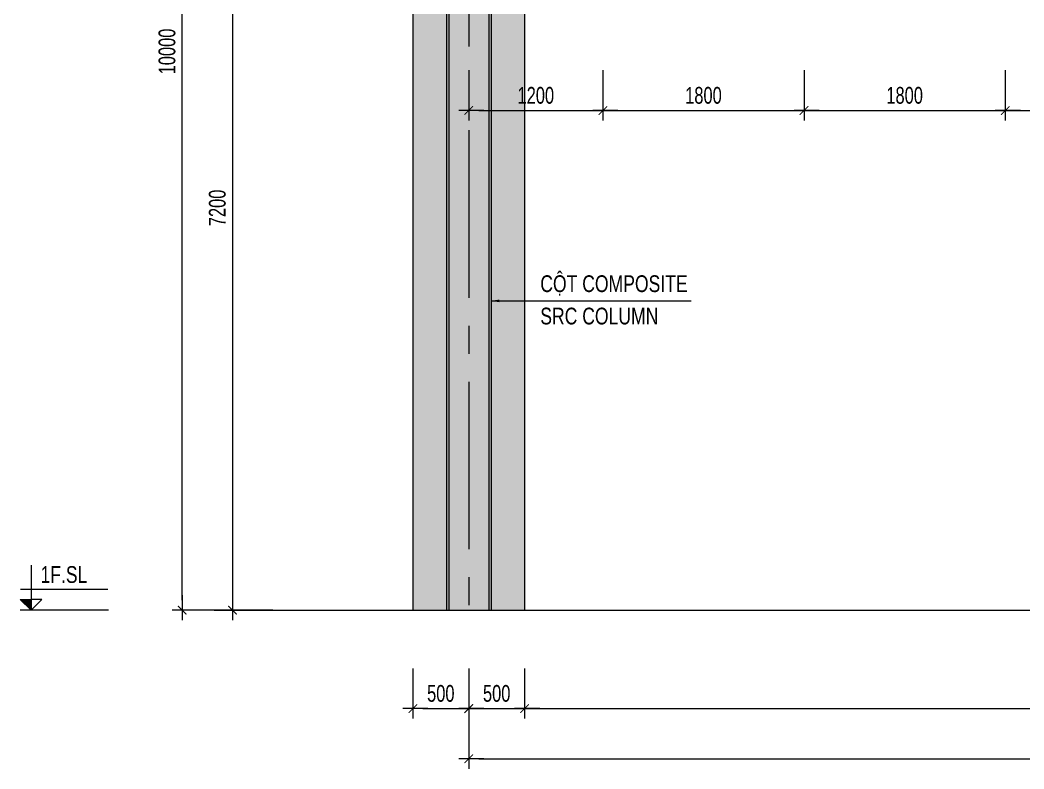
# Model space of a CAD drawing. Header units: millimetres. Extents: x 84463 to 294191, y -61495 to 44118.
# Drawn here: x 254111 to 263092, y 7124 to 13826 of the extents above; entities that cross this region are included whole.
import ezdxf

# ---------------------------------------------------------------- set-up
doc = ezdxf.new("R2010")
doc.units = ezdxf.units.MM
doc.linetypes.add('CENTER2', pattern=[1.125, 0.75, -0.125, 0.125, -0.125])
for name, color, linetype, lineweight in [('NDC_S-ANNO', 7, 'Continuous', 20), ('NDC_S-DIMS', 1, 'Continuous', 15), ('NDC_S-TEXT-SYMB', 7, 'Continuous', 20), ('NDC_S-TEXT-VIE', 7, 'Continuous', 20), ('NDC_S_ANNO', 7, 'Continuous', 20), ('NDC_S_AXIS', 5, 'CENTER2', 13), ('NDC_S_CONTINUOUS', 3, 'Continuous', 20), ('NDC_S_DIM', 1, 'Continuous', 15), ('NDC_S_ENG TEXT', 2, 'Continuous', 20), ('NDC_S_HATCH MATERIAL', 8, 'Continuous', 13), ('NDC_S_TEXT SYMBOL', 7, 'Continuous', 20)]:
    doc.layers.add(name, color=color, linetype=linetype, lineweight=lineweight)
doc.styles.add('NDC_ANNO', font='', dxfattribs={"width": 0.8})
doc.styles.add('NDC_DIM', font='', dxfattribs={"width": 0.75})
doc.styles.add('NDC_VIE TXT', font='arial.ttf', dxfattribs={"width": 0.8})
doc.styles.get('NDC_ANNO').set_extended_font_data('Dotum')
doc.styles.get('NDC_DIM').set_extended_font_data('Dotum')
doc.dimstyles.new('NDC_dim_50', dxfattribs={"dimscale": 50, "dimtxt": 2.5, "dimasz": 1.5, "dimexe": 1.5, "dimexo": 2.5, "dimgap": 1, "dimtad": 1, "dimdec": 0, "dimrnd": 0.001, "dimzin": 0, "dimdsep": 46, "dimtxsty": 'NDC_DIM', "dimblk": 'DIMMARK', "dimcen": 0, "dimdle": 1.2, "dimclrd": 256, "dimclre": 256, "dimclrt": 3, "dimadec": 0, "dimazin": 0, "dimtfac": 1, "dimtdec": 0, "dimtix": 1, "dimtofl": 0, "dimtmove": 2, "dimatfit": 3, "dimfxl": 6, "dimfxlon": 1, "dimtolj": 1, "dimtzin": 0, "dimlwd": -1, "dimlwe": -1, "dimarcsym": 0})
doc.dimstyles.new('NDC_dim_60', dxfattribs={"dimscale": 60, "dimtxt": 2.5, "dimasz": 1.5, "dimexe": 1.5, "dimexo": 2.5, "dimgap": 1, "dimtad": 1, "dimdec": 0, "dimrnd": 0.001, "dimzin": 0, "dimdsep": 46, "dimtxsty": 'NDC_DIM', "dimblk": 'DIMMARK', "dimcen": 0, "dimdle": 1.2, "dimclrd": 256, "dimclre": 256, "dimclrt": 3, "dimadec": 0, "dimazin": 0, "dimtfac": 1, "dimtdec": 0, "dimtix": 1, "dimtofl": 0, "dimtmove": 2, "dimatfit": 3, "dimfxl": 6, "dimfxlon": 1, "dimtolj": 1, "dimtzin": 0, "dimlwd": -1, "dimlwe": -1, "dimarcsym": 0})

# ---------------------------------------------------------------- blocks, each defined once
blk = doc.blocks.new('DIMMARK')
at = {"layer": 'NDC_S_DIM', "color": 1}
blk.add_line((-1.5, 0), (1, 0), dxfattribs=at)
at = {"layer": 'NDC_S_DIM', "color": 2, "const_width": 0.1}
blk.add_lwpolyline([(-0.424, -0.424), (0.424, 0.424)], dxfattribs=at)
blk = doc.blocks.new('*D110')
at = {"layer": 'Defpoints', "color": 0, "transparency": 16777216}
for p in [(257625.2, 8544.8), (258125.2, 8544.8), (258125.2, 7663.9)]:
    blk.add_point(p, dxfattribs=at)
at = {"layer": 'NDC_S_DIM', "transparency": 16777216}
for p, q in [((257625.2, 8023.9), (257625.2, 7573.9)), ((258125.2, 8023.9), (258125.2, 7573.9)), ((257715.2, 7663.9), (258035.2, 7663.9))]:
    blk.add_line(p, q, dxfattribs=at)
at = {"layer": 'NDC_S_DIM', "transparency": 16777216, "xscale": 90, "yscale": 90, "zscale": 90, "rotation": 180}
blk.add_blockref('DIMMARK', (257625.2, 7663.9), dxfattribs=at)
at = {"layer": 'NDC_S_DIM', "transparency": 16777216, "xscale": 90, "yscale": 90, "zscale": 90}
blk.add_blockref('DIMMARK', (258125.2, 7663.9), dxfattribs=at)
at = {"layer": 'NDC_S_DIM', "color": 3, "transparency": 16777216, "insert": (257875.2, 7799), "char_height": 150, "attachment_point": 5, "style": 'NDC_DIM'}
blk.add_mtext('\\A1;500', dxfattribs=at)
blk = doc.blocks.new('*D111')
at = {"layer": 'Defpoints', "color": 0, "transparency": 16777216}
for p in [(258125.2, 8544.8), (258625.2, 8544.8), (258625.2, 7663.9)]:
    blk.add_point(p, dxfattribs=at)
at = {"layer": 'NDC_S_DIM', "transparency": 16777216}
for p, q in [((258125.2, 8023.9), (258125.2, 7573.9)), ((258625.2, 8023.9), (258625.2, 7573.9)), ((258215.2, 7663.9), (258535.2, 7663.9))]:
    blk.add_line(p, q, dxfattribs=at)
at = {"layer": 'NDC_S_DIM', "transparency": 16777216, "xscale": 90, "yscale": 90, "zscale": 90, "rotation": 180}
blk.add_blockref('DIMMARK', (258125.2, 7663.9), dxfattribs=at)
at = {"layer": 'NDC_S_DIM', "transparency": 16777216, "xscale": 90, "yscale": 90, "zscale": 90}
blk.add_blockref('DIMMARK', (258625.2, 7663.9), dxfattribs=at)
at = {"layer": 'NDC_S_DIM', "color": 3, "transparency": 16777216, "insert": (258375.2, 7799), "char_height": 150, "attachment_point": 5, "style": 'NDC_DIM'}
blk.add_mtext('\\A1;500', dxfattribs=at)
blk = doc.blocks.new('*D112')
at = {"layer": 'Defpoints', "color": 0, "transparency": 16777216}
for p in [(258625.2, 8544.8), (286125.2, 8544.8), (286125.2, 7663.9)]:
    blk.add_point(p, dxfattribs=at)
at = {"layer": 'NDC_S_DIM', "transparency": 16777216}
for p, q in [((258625.2, 8023.9), (258625.2, 7573.9)), ((286125.2, 8023.9), (286125.2, 7573.9)), ((258715.2, 7663.9), (286035.2, 7663.9))]:
    blk.add_line(p, q, dxfattribs=at)
at = {"layer": 'NDC_S_DIM', "transparency": 16777216, "xscale": 90, "yscale": 90, "zscale": 90, "rotation": 180}
blk.add_blockref('DIMMARK', (258625.2, 7663.9), dxfattribs=at)
at = {"layer": 'NDC_S_DIM', "transparency": 16777216, "xscale": 90, "yscale": 90, "zscale": 90}
blk.add_blockref('DIMMARK', (286125.2, 7663.9), dxfattribs=at)
at = {"layer": 'NDC_S_DIM', "color": 3, "transparency": 16777216, "insert": (272375.2, 7799), "char_height": 150, "attachment_point": 5, "style": 'NDC_DIM'}
blk.add_mtext('\\A1;27500', dxfattribs=at)
blk = doc.blocks.new('*D115')
at = {"layer": 'Defpoints', "color": 0, "transparency": 16777216}
for p in [(258125.2, 8544.8), (286725.2, 8544.8), (286725.2, 7213.9)]:
    blk.add_point(p, dxfattribs=at)
at = {"layer": 'NDC_S_DIM', "transparency": 16777216}
for p, q in [((258125.2, 7573.9), (258125.2, 7123.9)), ((286725.2, 7573.9), (286725.2, 7123.9)), ((258215.2, 7213.9), (286635.2, 7213.9))]:
    blk.add_line(p, q, dxfattribs=at)
at = {"layer": 'NDC_S_DIM', "transparency": 16777216, "xscale": 90, "yscale": 90, "zscale": 90, "rotation": 180}
blk.add_blockref('DIMMARK', (258125.2, 7213.9), dxfattribs=at)
at = {"layer": 'NDC_S_DIM', "transparency": 16777216, "xscale": 90, "yscale": 90, "zscale": 90}
blk.add_blockref('DIMMARK', (286725.2, 7213.9), dxfattribs=at)
at = {"layer": 'NDC_S_DIM', "color": 3, "transparency": 16777216, "insert": (272425.2, 7349), "char_height": 150, "attachment_point": 5, "style": 'NDC_DIM'}
blk.add_mtext('\\A1;28600', dxfattribs=at)
blk = doc.blocks.new('*D137')
at = {"layer": 'Defpoints', "color": 0, "transparency": 16777216}
for p in [(256807.5, 15744.8), (256011.3, 8544.8), (256807.5, 8544.8)]:
    blk.add_point(p, dxfattribs=at)
at = {"layer": 'NDC_S_DIM', "transparency": 16777216}
for p, q in [((256371.3, 15744.8), (255921.3, 15744.8)), ((256011.3, 15654.8), (256011.3, 8634.8)), ((256371.3, 8544.8), (255921.3, 8544.8))]:
    blk.add_line(p, q, dxfattribs=at)
at = {"layer": 'NDC_S_DIM', "transparency": 16777216, "xscale": 90, "yscale": 90, "zscale": 90}
for p, rotation in [((256011.3, 15744.8), 90), ((256011.3, 8544.8), 270)]:
    blk.add_blockref('DIMMARK', p, dxfattribs=dict(at, rotation=rotation))
at = {"layer": 'NDC_S_DIM', "color": 3, "transparency": 16777216, "insert": (255876.2, 12144.8), "char_height": 150, "attachment_point": 5, "rotation": 90, "style": 'NDC_DIM'}
blk.add_mtext('\\A1;7200', dxfattribs=at)
blk = doc.blocks.new('*D138')
at = {"layer": 'Defpoints', "color": 0, "transparency": 16777216}
for p in [(255561.3, 18544.8), (256807.5, 18544.8), (256807.5, 8544.8)]:
    blk.add_point(p, dxfattribs=at)
at = {"layer": 'NDC_S_DIM', "transparency": 16777216}
for p, q in [((255921.3, 18544.8), (255471.3, 18544.8)), ((255561.3, 8634.8), (255561.3, 18454.8)), ((255921.3, 8544.8), (255471.3, 8544.8))]:
    blk.add_line(p, q, dxfattribs=at)
at = {"layer": 'NDC_S_DIM', "transparency": 16777216, "xscale": 90, "yscale": 90, "zscale": 90}
for p, rotation in [((255561.3, 18544.8), 90), ((255561.3, 8544.8), 270)]:
    blk.add_blockref('DIMMARK', p, dxfattribs=dict(at, rotation=rotation))
at = {"layer": 'NDC_S_DIM', "color": 3, "transparency": 16777216, "insert": (255426.2, 13544.8), "char_height": 150, "attachment_point": 5, "rotation": 90, "style": 'NDC_DIM'}
blk.add_mtext('\\A1;10000', dxfattribs=at)
blk = doc.blocks.new('kata_block_CT')
at = {"layer": 'NDC_S_ANNO'}
blk.add_hatch(color=3, dxfattribs=at).paths.add_polyline_path([(0, 1.6), (-1.61, 1.6), (0, 0)])
at = {"layer": 'NDC_S_ANNO', "ltscale": 50}
h = blk.add_hatch(dxfattribs=at)
h.set_pattern_fill('ANSI31', color=256, scale=1.406, style=0)
h.paths.add_polyline_path([(0, 1.6), (0, 0), (1.61, 1.6)])
for p, q in [((-1.59, 3.14), (11.47, 3.14)), ((11.56, 0), (-1.64, 0))]:
    blk.add_line(p, q, dxfattribs=at)
for points in [[(0, 6.69), (0, 0)], [(0, 0), (-1.61, 1.6), (0, 1.6)], [(0, 0), (1.61, 1.6), (0, 1.6)]]:
    blk.add_lwpolyline(points, dxfattribs=at)
at = {"layer": 'NDC_S_ANNO', "color": 8, "ltscale": 50}
blk.add_lwpolyline([(0, 0), (-1.61, 1.6), (0, 1.6)], dxfattribs=at)
at = {"layer": 'NDC_S_TEXT SYMBOL', "color": 3, "style": 'NDC_ANNO', "width": 0.8}
blk.add_attdef('CT', (1.41, 4.07), '', height=2.5, dxfattribs=at)
blk = doc.blocks.new('*D139')
at = {"layer": 'Defpoints', "color": 0, "transparency": 16777216}
for p in [(258125.2, 13579.7), (259325.2, 13579.7), (259325.2, 13016.3)]:
    blk.add_point(p, dxfattribs=at)
at = {"layer": 'NDC_S_DIM', "transparency": 16777216}
for p, q in [((258125.2, 13376.3), (258125.2, 12926.3)), ((259325.2, 13376.3), (259325.2, 12926.3)), ((258215.2, 13016.3), (259235.2, 13016.3))]:
    blk.add_line(p, q, dxfattribs=at)
at = {"layer": 'NDC_S_DIM', "transparency": 16777216, "xscale": 90, "yscale": 90, "zscale": 90, "rotation": 180}
blk.add_blockref('DIMMARK', (258125.2, 13016.3), dxfattribs=at)
at = {"layer": 'NDC_S_DIM', "transparency": 16777216, "xscale": 90, "yscale": 90, "zscale": 90}
blk.add_blockref('DIMMARK', (259325.2, 13016.3), dxfattribs=at)
at = {"layer": 'NDC_S_DIM', "color": 3, "transparency": 16777216, "insert": (258725.2, 13151.4), "char_height": 150, "attachment_point": 5, "style": 'NDC_DIM'}
blk.add_mtext('\\A1;1200', dxfattribs=at)
blk = doc.blocks.new('*D140')
at = {"layer": 'Defpoints', "color": 0, "transparency": 16777216}
for p in [(259325.2, 13579.7), (261125.2, 13579.7), (261125.2, 13016.3)]:
    blk.add_point(p, dxfattribs=at)
at = {"layer": 'NDC_S_DIM', "transparency": 16777216}
for p, q in [((259325.2, 13376.3), (259325.2, 12926.3)), ((261125.2, 13376.3), (261125.2, 12926.3)), ((259415.2, 13016.3), (261035.2, 13016.3))]:
    blk.add_line(p, q, dxfattribs=at)
at = {"layer": 'NDC_S_DIM', "transparency": 16777216, "xscale": 90, "yscale": 90, "zscale": 90, "rotation": 180}
blk.add_blockref('DIMMARK', (259325.2, 13016.3), dxfattribs=at)
at = {"layer": 'NDC_S_DIM', "transparency": 16777216, "xscale": 90, "yscale": 90, "zscale": 90}
blk.add_blockref('DIMMARK', (261125.2, 13016.3), dxfattribs=at)
at = {"layer": 'NDC_S_DIM', "color": 3, "transparency": 16777216, "insert": (260225.2, 13151.4), "char_height": 150, "attachment_point": 5, "style": 'NDC_DIM'}
blk.add_mtext('\\A1;1800', dxfattribs=at)
blk = doc.blocks.new('*D141')
at = {"layer": 'Defpoints', "color": 0, "transparency": 16777216}
for p in [(261125.2, 13579.7), (262925.2, 13579.7), (262925.2, 13016.3)]:
    blk.add_point(p, dxfattribs=at)
at = {"layer": 'NDC_S_DIM', "transparency": 16777216}
for p, q in [((261125.2, 13376.3), (261125.2, 12926.3)), ((262925.2, 13376.3), (262925.2, 12926.3)), ((261215.2, 13016.3), (262835.2, 13016.3))]:
    blk.add_line(p, q, dxfattribs=at)
at = {"layer": 'NDC_S_DIM', "transparency": 16777216, "xscale": 90, "yscale": 90, "zscale": 90, "rotation": 180}
blk.add_blockref('DIMMARK', (261125.2, 13016.3), dxfattribs=at)
at = {"layer": 'NDC_S_DIM', "transparency": 16777216, "xscale": 90, "yscale": 90, "zscale": 90}
blk.add_blockref('DIMMARK', (262925.2, 13016.3), dxfattribs=at)
at = {"layer": 'NDC_S_DIM', "color": 3, "transparency": 16777216, "insert": (262025.2, 13151.4), "char_height": 150, "attachment_point": 5, "style": 'NDC_DIM'}
blk.add_mtext('\\A1;1800', dxfattribs=at)
blk = doc.blocks.new('*D142')
at = {"layer": 'Defpoints', "color": 0, "transparency": 16777216}
for p in [(262925.2, 13579.7), (264725.2, 13579.7), (264725.2, 13016.3)]:
    blk.add_point(p, dxfattribs=at)
at = {"layer": 'NDC_S_DIM', "transparency": 16777216}
for p, q in [((262925.2, 13376.3), (262925.2, 12926.3)), ((264725.2, 13376.3), (264725.2, 12926.3)), ((263015.2, 13016.3), (264635.2, 13016.3))]:
    blk.add_line(p, q, dxfattribs=at)
at = {"layer": 'NDC_S_DIM', "transparency": 16777216, "xscale": 90, "yscale": 90, "zscale": 90, "rotation": 180}
blk.add_blockref('DIMMARK', (262925.2, 13016.3), dxfattribs=at)
at = {"layer": 'NDC_S_DIM', "transparency": 16777216, "xscale": 90, "yscale": 90, "zscale": 90}
blk.add_blockref('DIMMARK', (264725.2, 13016.3), dxfattribs=at)
at = {"layer": 'NDC_S_DIM', "color": 3, "transparency": 16777216, "insert": (263825.2, 13151.4), "char_height": 150, "attachment_point": 5, "style": 'NDC_DIM'}
blk.add_mtext('\\A1;1800', dxfattribs=at)

msp = doc.modelspace()

# ---------------------------------------------------------------- hatches: boundary and pattern name
at = {"layer": 'NDC_S_HATCH MATERIAL'}
h = msp.add_hatch(dxfattribs=at)
h.set_pattern_fill('BT-01', color=256, scale=80, pattern_type=2)
h.set_pattern_definition([(50, (161476.17, 110514.2), (573.8081, -50.2017), [60, -660]), (355, (161476.2, 110514.2), (-111.001, 601.7537), [48, -528]), (100.4514, (161524, 110510), (462.8075, 551.5516), [50.9922, -560.9137]), (46.1842, (161476.2, 110674.2), (853.793, -132.4152), [90, -990]), (96.6356, (161547.3, 110663.14), (747.73, 779.2943), [76.488, -841.3704]), (351.1842, (161476.2, 110674.2), (747.7296, 779.295), [72, -792]), (21, (161556.17, 110634.2), (477.5256, -322.0951), [60, -660]), (326, (161556.2, 110634.2), (194.6523, 580.12), [48, -528]), (71.4514, (161595.97, 110607.34), (672.178, 258.0244), [50.9922, -560.9137]), (37.5, (161476.17, 110514.18), (9.72788, 266.31508), [0, -521.6, 0, -536, 0, -530]), (7.5, (161476.17, 110514.18), (210.45563, 315.52937), [0, -305.6, 0, -509.6, 0, -202]), (327.5, (161297.77, 110514.18), (427.05795, -18.0439), [0, -200, 0, -624, 0, -828]), (317.5, (161217.77, 110514.18), (466.5489, 80.084), [0, -260, 0, -414.4, 0, -588]), (45, (161476.17, 110514.18), (-240.4163, 240.4163), []), (45, (161476.17, 110612.18), (-240.4163, 240.4163), [])])
h.paths.add_polyline_path([(258625.2, 21839.4), (258225.2, 21839.4), (258225.2, 21639.4), (258025.2, 22039.4), (258025.2, 21839.4), (257625.2, 21839.4), (257625.2, 8544.8), (258625.2, 8544.8)])

# ---------------------------------------------------------------- linework, layer by layer
at = {"layer": 'NDC_S_AXIS', "ltscale": 2000}
msp.add_line((258125.2, 21839.4), (258125.2, 8544.8), dxfattribs=at)
at = {"layer": 'NDC_S_CONTINUOUS'}
for p, q in [((257625.2, 21839.4), (257625.2, 8544.8)), ((258625.2, 21839.4), (258625.2, 8544.8))]:
    msp.add_line(p, q, dxfattribs=at)
at = {"layer": 'NDC_S_ENG TEXT', "ltscale": 2000}
for p, q in [((257925.2, 19544.8), (257925.2, 8544.8)), ((257946.2, 19544.8), (257946.2, 8544.8)), ((258304.2, 19544.8), (258304.2, 8544.8)), ((258325.2, 19544.8), (258325.2, 8544.8))]:
    msp.add_line(p, q, dxfattribs=at)
at = {"layer": 'NDC_S_HATCH MATERIAL'}
msp.add_line((255848.1, 8544.8), (291218.8, 8544.8), dxfattribs=at)

# ---------------------------------------------------------------- block references
at = {"layer": 'NDC_S-ANNO'}
ref = msp.add_blockref('kata_block_CT', (254209.5, 8544.8), dxfattribs=dict(at, xscale=60, yscale=60, zscale=60))
ref.add_attrib('CT', '1F.SL', (254294, 8788.9), dxfattribs={"layer": 'NDC_S-TEXT-SYMB', "color": 3, "height": 150, "style": 'NDC_ANNO', "width": 0.8})

# ---------------------------------------------------------------- texts
at = {"layer": 'NDC_S-TEXT-VIE', "style": 'NDC_VIE TXT', "width": 0.75}
for s, p in [('CỘT COMPOSITE', (258765.2, 11391.7)), ('SRC COLUMN', (258765.2, 11102))]:
    msp.add_text(s, height=150, dxfattribs=at).set_placement(p)

# ---------------------------------------------------------------- dimensions: what is measured, and where the dimension line sits
at = {"layer": 'NDC_S_DIM'}
for base, p1, p2, picture, middle in [((255561.3, 18544.8), (256807.5, 8544.8), (256807.5, 18544.8), '*D138', (255426.2, 13544.8)), ((256011.3, 8544.8), (256807.5, 15744.8), (256807.5, 8544.8), '*D137', (255876.2, 12144.8))]:
    dim = msp.add_linear_dim(base=base, p1=p1, p2=p2, angle=90, dimstyle='NDC_dim_60', dxfattribs=at)
    dim.commit()
    dim.dimension.update_dxf_attribs({"geometry": picture, "text_midpoint": middle})
for base, p1, p2, picture, middle in [((259325.2, 13016.3), (258125.2, 13579.7), (259325.2, 13579.7), '*D139', (258725.2, 13151.4)), ((261125.2, 13016.3), (259325.2, 13579.7), (261125.2, 13579.7), '*D140', (260225.2, 13151.4)), ((262925.2, 13016.3), (261125.2, 13579.7), (262925.2, 13579.7), '*D141', (262025.2, 13151.4)), ((264725.2, 13016.3), (262925.2, 13579.7), (264725.2, 13579.7), '*D142', (263825.2, 13151.4)), ((258125.2, 7663.9), (257625.2, 8544.8), (258125.2, 8544.8), '*D110', (257875.2, 7799)), ((258625.2, 7663.9), (258125.2, 8544.8), (258625.2, 8544.8), '*D111', (258375.2, 7799)), ((286725.2, 7213.9), (258125.2, 8544.8), (286725.2, 8544.8), '*D115', (272425.2, 7349)), ((286125.2, 7663.9), (258625.2, 8544.8), (286125.2, 8544.8), '*D112', (272375.2, 7799))]:
    dim = msp.add_linear_dim(base=base, p1=p1, p2=p2, dimstyle='NDC_dim_60', dxfattribs=at)
    dim.commit()
    dim.dimension.update_dxf_attribs({"geometry": picture, "text_midpoint": middle})

# ---------------------------------------------------------------- leaders
at = {"layer": 'NDC_S-DIMS'}
msp.add_leader([(258325.2, 11312.7), (260114, 11312.7)], dimstyle='NDC_dim_50', override={"dimgap": 1, "dimtad": 0}, dxfattribs=at)

doc.saveas('drawing.dxf')
